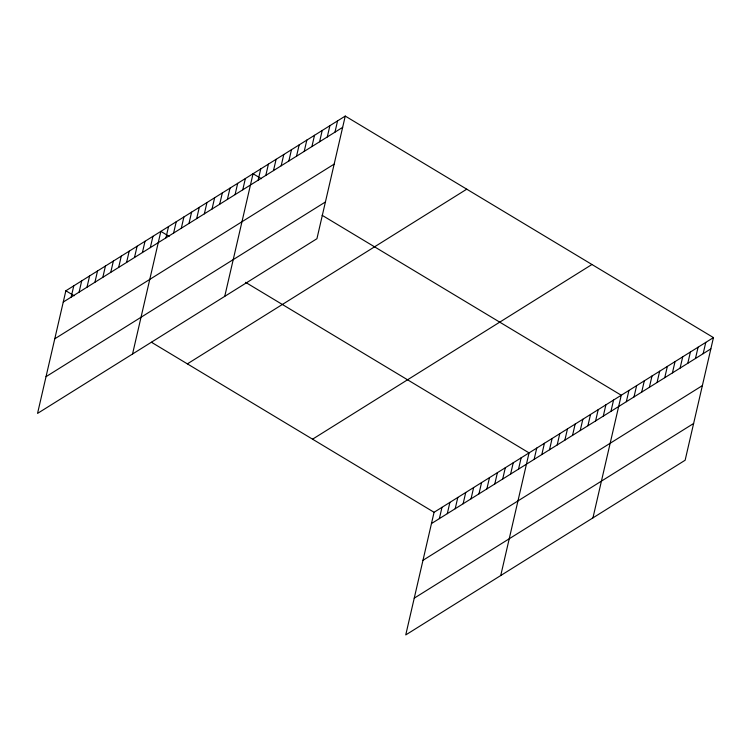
<?xml version="1.0" encoding="UTF-8"?>
<svg xmlns="http://www.w3.org/2000/svg" width="751" height="751" viewBox="0 0 751 751"><rect width="100%" height="100%" fill="white"/><g stroke="black" fill="none" stroke-linecap="round" stroke-linejoin="round"><path stroke-width="1.13" d="M345.253 116.076L65.863 290.768L37.55 413.407L316.931 238.715L345.253 116.076L713.45 337.593L685.137 460.232L405.747 634.924L434.069 512.285L713.45 337.593M71.176 297.105L73.776 285.821M79.09 292.148L81.699 280.874M87.003 287.201L89.613 275.917M94.926 282.254L97.527 270.97M102.84 277.307L105.44 266.023M110.754 272.35L113.363 261.076M118.667 267.403L121.277 256.119M126.59 262.456L129.191 251.172M134.504 257.509L137.104 246.225M142.418 252.552L145.018 241.278M150.331 247.605L152.941 236.321M132.542 354.012L160.855 231.374L169.135 236.358M165.933 237.851L168.534 226.567M173.612 233.045L176.222 221.77M181.301 228.248L183.901 216.964M188.98 223.441L191.589 212.157M196.668 218.635L199.268 207.351M204.347 213.838L206.957 202.554M212.035 209.031L214.636 197.748M219.714 204.225L222.315 192.941M227.393 199.419L230.003 188.135M235.082 194.622L237.682 183.338M242.761 189.815L245.37 178.531M224.737 296.363L253.049 173.725L261.339 178.71M258.128 180.202L260.738 168.919M265.816 175.405L268.417 164.122M273.495 170.599L276.105 159.315M281.184 165.793L283.784 154.509M288.863 160.986L291.463 149.702M296.542 156.189L299.151 144.905M304.23 151.383L306.83 140.099M311.909 146.576L314.519 135.293M319.597 141.77L322.198 130.486M327.276 136.973L329.886 125.689M334.965 132.167L337.565 120.883M439.373 518.612L441.982 507.329M447.296 513.665L449.896 502.381M455.209 508.718L457.81 497.434M463.123 503.771L465.733 492.487M471.037 498.814L473.646 487.53M478.96 493.867L481.56 482.583M486.873 488.92L489.474 477.636M494.787 483.973L497.387 472.689M502.701 479.016L505.31 467.732M510.614 474.069L513.224 462.785M518.537 469.122L521.138 457.838M500.739 575.529L529.051 452.891L245.539 282.32M534.13 459.368L536.74 448.084M541.818 454.562L544.419 443.278M549.497 449.755L552.107 438.481M557.186 444.958L559.786 433.674M564.865 440.152L567.474 428.868M572.553 435.345L575.153 424.062M580.232 430.539L582.842 419.265M587.911 425.742L590.521 414.458M595.599 420.935L598.2 409.652M603.278 416.129L605.888 404.845M610.967 411.323L613.567 400.048M592.943 517.88L621.255 395.242L322.085 215.265M626.334 401.719L628.934 390.436M634.013 396.913L636.623 385.629M641.701 392.116L644.302 380.832M649.38 387.309L651.981 376.026M657.059 382.503L659.669 371.219M664.748 377.697L667.348 366.413M672.427 372.9L675.036 361.616M680.115 368.093L682.715 356.809M687.794 363.287L690.404 352.003M695.482 358.48L698.083 347.197M703.161 353.683L705.771 342.4M63.262 302.052L342.644 127.36M54.776 338.795L334.157 164.112M46.036 376.664L325.418 201.972M187.365 363.869L466.756 189.177M312.557 439.185L591.948 264.493M431.459 523.569L710.85 348.877M422.973 560.312L702.363 385.62M414.233 598.172L693.624 423.48M65.863 290.768L74.152 295.753M151.467 342.268L434.069 512.285"/></g></svg>
